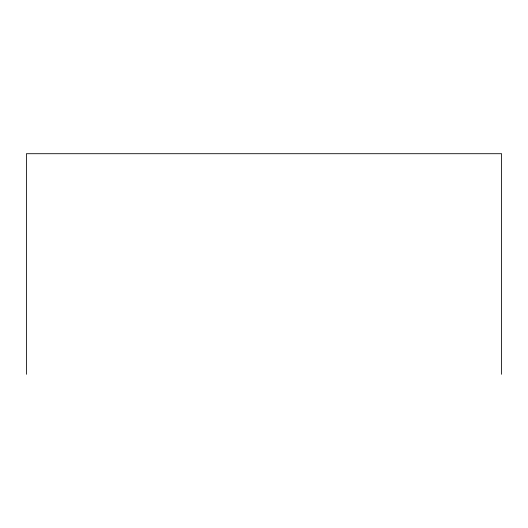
<?xml version="1.0" encoding="UTF-8"?>
<svg xmlns="http://www.w3.org/2000/svg" width="528" height="528" viewBox="0 0 528 528"><rect width="100%" height="100%" fill="white"/><g stroke="black" fill="none" stroke-linecap="round" stroke-linejoin="round"><path stroke-width="0.79" d="M501.6 374.293L501.6 153.707L26.4 153.707L26.4 374.293"/></g></svg>
